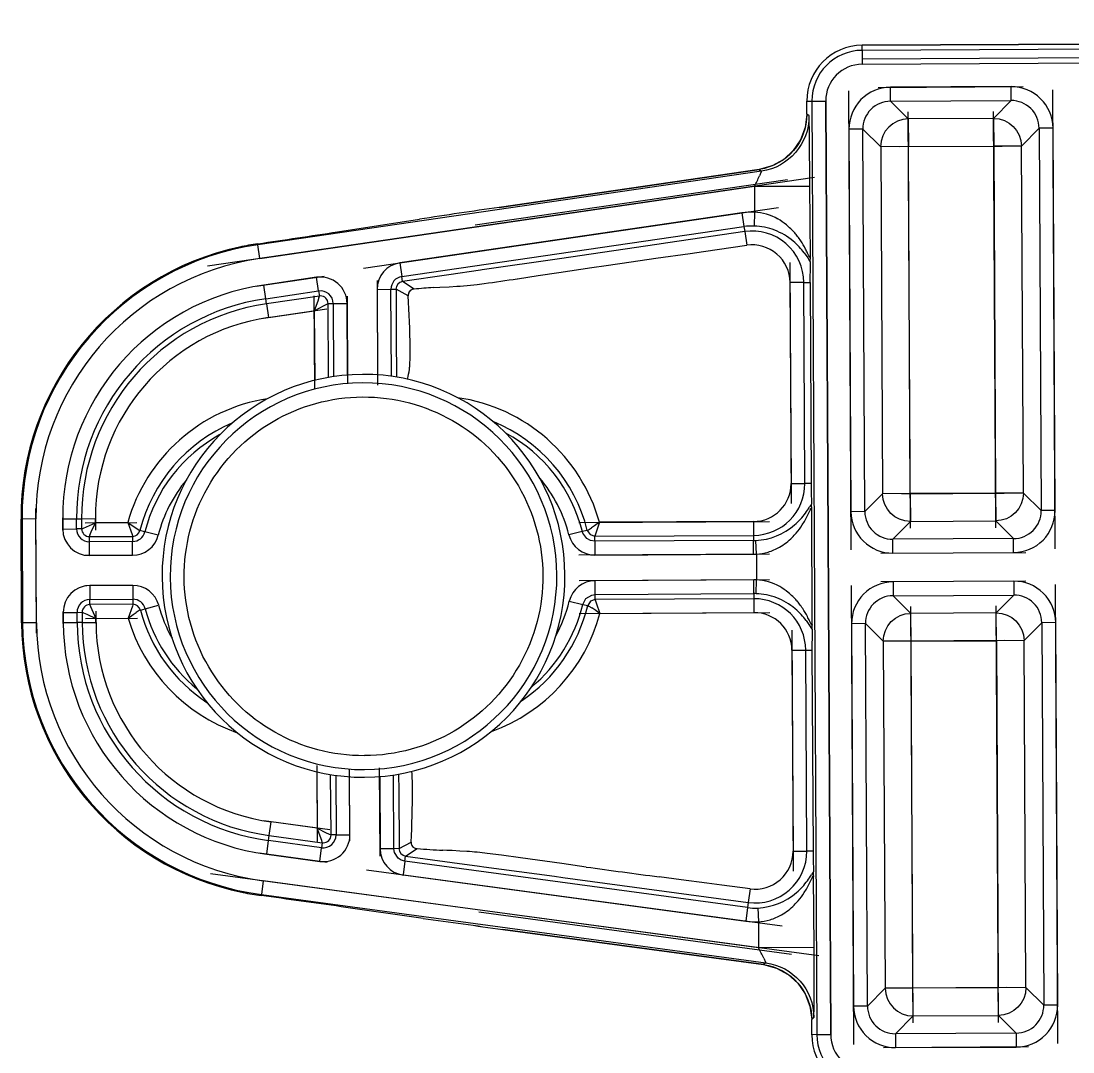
# Model space of a CAD drawing. Header units: millimetres. Extents: x 1543 to 5748, y 1576 to 2417.
# Drawn here: x 5409.3 to 5439.59, y 2240.52 to 2270.21 of the extents above; entities that cross this region are included whole.
import ezdxf

# ---------------------------------------------------------------- set-up
doc = ezdxf.new("R2010")
doc.units = ezdxf.units.MM
doc.layers.get('0').update_dxf_attribs({"lineweight": 25})

msp = doc.modelspace()

# ---------------------------------------------------------------- linework, layer by layer
for p, q in [((5564.16, 2270.207), (5433.513, 2269.508)), ((5433.513, 2269.508), (5564.16, 2270.207)), ((5564.161, 2270.062), (5433.514, 2269.363)), ((5564.162, 2269.807), (5433.515, 2269.108)), ((5433.516, 2268.963), (5564.163, 2269.662)), ((5433.516, 2268.963), (5564.163, 2269.662)), ((5432.067, 2267.9), (5432.21, 2241.021)), ((5432.467, 2267.903), (5432.61, 2241.023)), ((5432.61, 2241.023), (5432.467, 2267.903)), ((5432.148, 2265.701), (5414.662, 2263.149)), ((5432.267, 2243.289), (5414.756, 2245.655))]:
    msp.add_line(p, q)
at = {"ltscale": 0.004529}
msp.add_line((5433.514, 2269.363), (5433.513, 2269.508), dxfattribs=at)
at = {"ltscale": 0.012497}
msp.add_line((5433.514, 2269.363), (5433.516, 2268.963), dxfattribs=at)
at = {"ltscale": 0.41304}
for p, q in [((5433.201, 2254.978), (5433.13, 2268.195)), ((5439.077, 2255.009), (5439.007, 2268.226)), ((5433.277, 2240.738), (5433.206, 2253.955)), ((5439.153, 2240.77), (5439.083, 2253.987))]:
    msp.add_line(p, q, dxfattribs=at)
at = {"ltscale": 0.130444}
for p, q in [((5433.981, 2268.297), (5438.155, 2268.319)), ((5434.053, 2254.885), (5438.227, 2254.907))]:
    msp.add_line(p, q, dxfattribs=at)
at = {"ltscale": 0.108691}
for p, q in [((5437.807, 2268.318), (5434.329, 2268.299)), ((5434.331, 2267.899), (5437.809, 2267.918)), ((5437.876, 2255.305), (5434.398, 2255.286)), ((5434.4, 2254.887), (5437.878, 2254.905)), ((5437.883, 2254.078), (5434.405, 2254.059)), ((5434.407, 2253.659), (5437.885, 2253.678)), ((5437.953, 2241.065), (5434.474, 2241.046)), ((5434.477, 2240.647), (5437.955, 2240.665))]:
    msp.add_line(p, q, dxfattribs=at)
at = {"ltscale": 0.012494}
for p, q in [((5434.331, 2267.899), (5434.329, 2268.299)), ((5437.809, 2267.918), (5437.807, 2268.318)), ((5434.4, 2254.887), (5434.398, 2255.286)), ((5437.878, 2254.905), (5437.876, 2255.305))]:
    msp.add_line(p, q, dxfattribs=at)
at = {"ltscale": 0.011639}
msp.add_line((5431.924, 2267.527), (5431.922, 2267.9), dxfattribs=at)
msp.add_line((5431.924, 2267.527), (5431.922, 2267.9), dxfattribs=at)
at = {"ltscale": 0.004527}
for p, q in [((5431.922, 2267.9), (5432.067, 2267.9)), ((5432.21, 2241.021), (5432.065, 2241.02))]:
    msp.add_line(p, q, dxfattribs=at)
at = {"ltscale": 0.012498}
for p, q in [((5432.067, 2267.9), (5432.467, 2267.903)), ((5432.21, 2241.021), (5432.61, 2241.023))]:
    msp.add_line(p, q, dxfattribs=at)
at = {"ltscale": 0.022597}
for p, q in [((5434.845, 2267.391), (5434.331, 2267.899)), ((5433.536, 2267.095), (5434.05, 2266.587)), ((5434.921, 2253.151), (5434.407, 2253.659)), ((5433.612, 2252.856), (5434.126, 2252.347)), ((5434.179, 2242.356), (5433.671, 2241.842)), ((5434.474, 2241.046), (5434.983, 2241.561))]:
    msp.add_line(p, q, dxfattribs=at)
at = {"ltscale": 0.022598}
for p, q in [((5437.809, 2267.918), (5437.3, 2267.404)), ((5438.104, 2266.608), (5438.613, 2267.122)), ((5437.885, 2253.678), (5437.376, 2253.164)), ((5438.18, 2252.369), (5438.689, 2252.883)), ((5438.748, 2241.869), (5438.234, 2242.377)), ((5437.438, 2241.574), (5437.953, 2241.065))]:
    msp.add_line(p, q, dxfattribs=at)
at = {"ltscale": 0.002557}
msp.add_line((5431.986, 2267.474), (5431.924, 2267.527), dxfattribs=at)
at = {"ltscale": 0.374692}
for p, q in [((5434.908, 2255.601), (5434.844, 2267.591)), ((5437.363, 2255.614), (5437.299, 2267.604))]:
    msp.add_line(p, q, dxfattribs=at)
at = {"ltscale": 0.076735}
for p, q in [((5437.3, 2267.404), (5434.845, 2267.391)), ((5434.849, 2266.591), (5437.305, 2266.604)), ((5437.358, 2256.613), (5434.903, 2256.6)), ((5434.907, 2255.8), (5437.362, 2255.813)), ((5437.376, 2253.164), (5434.921, 2253.151)), ((5434.925, 2252.351), (5437.381, 2252.364)), ((5437.434, 2242.373), (5434.979, 2242.36)), ((5434.983, 2241.561), (5437.438, 2241.574))]:
    msp.add_line(p, q, dxfattribs=at)
at = {"ltscale": 0.024985}
for p, q in [((5434.845, 2267.391), (5434.849, 2266.591)), ((5437.3, 2267.404), (5437.305, 2266.604)), ((5434.849, 2266.591), (5434.05, 2266.587)), ((5438.104, 2266.608), (5437.305, 2266.604)), ((5438.158, 2256.617), (5437.358, 2256.613)), ((5434.903, 2256.6), (5434.103, 2256.595)), ((5434.903, 2256.6), (5434.907, 2255.8)), ((5437.358, 2256.613), (5437.362, 2255.813)), ((5434.925, 2252.351), (5434.921, 2253.151)), ((5437.381, 2252.364), (5437.376, 2253.164)), ((5434.925, 2252.351), (5434.126, 2252.347)), ((5438.18, 2252.369), (5437.381, 2252.364)), ((5434.979, 2242.36), (5434.179, 2242.356)), ((5434.983, 2241.561), (5434.979, 2242.36)), ((5438.234, 2242.377), (5437.434, 2242.373)), ((5437.438, 2241.574), (5437.434, 2242.373))]:
    msp.add_line(p, q, dxfattribs=at)
at = {"ltscale": 0.012492}
for p, q in [((5433.536, 2267.095), (5433.136, 2267.093)), ((5439.012, 2267.125), (5438.613, 2267.122)), ((5433.594, 2256.082), (5433.195, 2256.079)), ((5439.071, 2256.111), (5438.672, 2256.109)), ((5433.612, 2252.856), (5433.212, 2252.853)), ((5439.089, 2252.885), (5438.689, 2252.883)), ((5433.671, 2241.842), (5433.271, 2241.84)), ((5439.147, 2241.871), (5438.748, 2241.869))]:
    msp.add_line(p, q, dxfattribs=at)
at = {"ltscale": 0.344186}
for p, q in [((5433.136, 2267.093), (5433.195, 2256.079)), ((5433.594, 2256.082), (5433.536, 2267.095)), ((5438.613, 2267.122), (5438.672, 2256.109)), ((5439.071, 2256.111), (5439.012, 2267.125))]:
    msp.add_line(p, q, dxfattribs=at)
at = {"ltscale": 0.312231}
for p, q in [((5434.05, 2266.587), (5434.103, 2256.595)), ((5434.903, 2256.6), (5434.849, 2266.591)), ((5437.305, 2266.604), (5437.358, 2256.613)), ((5438.158, 2256.617), (5438.104, 2266.608)), ((5434.126, 2252.347), (5434.179, 2242.356)), ((5434.979, 2242.36), (5434.925, 2252.351)), ((5437.381, 2252.364), (5437.434, 2242.373)), ((5438.234, 2242.377), (5438.18, 2252.369))]:
    msp.add_line(p, q, dxfattribs=at)
at = {"ltscale": 0.092096}
for p, q in [((5434.604, 2266.59), (5437.551, 2266.605)), ((5434.657, 2256.598), (5437.604, 2256.614))]:
    msp.add_line(p, q, dxfattribs=at)
at = {"ltscale": 0.457961}
for p, q in [((5430.617, 2265.882), (5416.116, 2263.765)), ((5416.216, 2245.054), (5430.739, 2243.092))]:
    msp.add_line(p, q, dxfattribs=at)
at = {"ltscale": 0.236677}
for p, q in [((5430.555, 2265.936), (5423.061, 2264.841)), ((5430.677, 2243.038), (5423.172, 2244.052))]:
    msp.add_line(p, q, dxfattribs=at)
at = {"ltscale": 0.236678}
for p, q in [((5423.061, 2264.841), (5430.555, 2265.936)), ((5423.172, 2244.052), (5430.677, 2243.038))]:
    msp.add_line(p, q, dxfattribs=at)
at = {"ltscale": 0.002558}
msp.add_line((5430.555, 2265.936), (5430.617, 2265.882), dxfattribs=at)
at = {"ltscale": 0.449724}
msp.add_line((5416.174, 2263.369), (5430.414, 2265.448), dxfattribs=at)
at = {"ltscale": 0.28403}
msp.add_line((5422.369, 2264.336), (5431.363, 2265.649), dxfattribs=at)
at = {"ltscale": 0.049997}
for p, q in [((5430.414, 2265.448), (5432.014, 2265.457)), ((5432.131, 2243.532), (5430.531, 2243.523))]:
    msp.add_line(p, q, dxfattribs=at)
at = {"ltscale": 0.023315}
msp.add_line((5430.414, 2265.448), (5430.418, 2264.702), dxfattribs=at)
at = {"ltscale": 0.063785}
for p, q in [((5432.025, 2263.416), (5432.014, 2265.457)), ((5432.131, 2243.532), (5432.12, 2245.573))]:
    msp.add_line(p, q, dxfattribs=at)
at = {"ltscale": 0.377469}
for p, q in [((5419.154, 2263.09), (5431.106, 2264.835)), ((5431.217, 2244.144), (5419.247, 2245.761))]:
    msp.add_line(p, q, dxfattribs=at)
at = {"ltscale": 0.074608}
msp.add_line((5418.409, 2264.137), (5420.769, 2264.499), dxfattribs=at)
at = {"ltscale": 0.074614}
for p, q in [((5418.412, 2264.138), (5420.772, 2264.5)), ((5420.88, 2244.369), (5418.516, 2244.706))]:
    msp.add_line(p, q, dxfattribs=at)
at = {"ltscale": 0.311125}
for p, q in [((5430.056, 2264.682), (5420.205, 2263.244)), ((5420.262, 2262.849), (5430.114, 2264.288)), ((5430.219, 2244.681), (5420.352, 2246.014)), ((5420.299, 2245.619), (5430.165, 2244.286))]:
    msp.add_line(p, q, dxfattribs=at)
at = {"ltscale": 0.01245}
for p, q in [((5430.056, 2264.682), (5430.114, 2264.288)), ((5430.135, 2264.143), (5430.192, 2263.749)), ((5420.205, 2263.244), (5420.262, 2262.849)), ((5425.459, 2255.507), (5425.073, 2255.411)), ((5416.446, 2246.755), (5416.499, 2247.149)), ((5416.373, 2246.215), (5416.426, 2246.61)), ((5417.897, 2246.009), (5417.95, 2246.404)), ((5420.352, 2246.014), (5420.299, 2245.619))]:
    msp.add_line(p, q, dxfattribs=at)
at = {"ltscale": 0.012451}
for p, q in [((5430.418, 2264.702), (5430.404, 2264.304)), ((5419.549, 2262.481), (5419.948, 2262.483)), ((5418.286, 2262.071), (5418.684, 2262.073)), ((5410.496, 2255.874), (5410.895, 2255.876)), ((5411.041, 2255.877), (5411.439, 2255.879)), ((5430.386, 2255.797), (5430.388, 2255.398)), ((5410.498, 2255.579), (5410.896, 2255.581)), ((5425.819, 2255.228), (5425.82, 2254.829)), ((5411.273, 2253.95), (5411.275, 2253.551)), ((5412.514, 2253.956), (5412.516, 2253.558)), ((5425.827, 2253.694), (5425.825, 2254.093)), ((5430.397, 2253.719), (5430.395, 2254.117)), ((5430.461, 2253.718), (5430.474, 2254.116)), ((5410.511, 2253.179), (5410.909, 2253.181)), ((5410.512, 2252.884), (5410.911, 2252.886)), ((5411.057, 2252.887), (5411.455, 2252.889)), ((5418.368, 2246.771), (5418.766, 2246.773)), ((5420.034, 2246.376), (5419.635, 2246.374))]:
    msp.add_line(p, q, dxfattribs=at)
at = {"ltscale": 0.004567}
for p, q in [((5430.114, 2264.288), (5430.135, 2264.143)), ((5416.426, 2246.61), (5416.446, 2246.755)), ((5417.97, 2246.549), (5417.95, 2246.404))]:
    msp.add_line(p, q, dxfattribs=at)
at = {"ltscale": 0.069951}
msp.add_line((5430.135, 2264.143), (5427.92, 2263.82), dxfattribs=at)
at = {"ltscale": 0.000881298}
for p, q in [((5416.116, 2263.765), (5416.112, 2263.793)), ((5416.212, 2245.026), (5416.216, 2245.054))]:
    msp.add_line(p, q, dxfattribs=at)
at = {"ltscale": 0.0125}
for p, q in [((5416.174, 2263.369), (5416.116, 2263.765)), ((5409.725, 2255.87), (5409.325, 2255.868)), ((5409.741, 2252.88), (5409.341, 2252.878)), ((5416.27, 2245.45), (5416.216, 2245.054))]:
    msp.add_line(p, q, dxfattribs=at)
at = {"ltscale": 0.088533}
msp.add_line((5427.603, 2263.774), (5424.8, 2263.364), dxfattribs=at)
at = {"ltscale": 0.009993}
msp.add_line((5427.92, 2263.82), (5427.603, 2263.774), dxfattribs=at)
at = {"ltscale": 0.039325}
msp.add_line((5428.946, 2263.572), (5430.192, 2263.749), dxfattribs=at)
at = {"ltscale": 0.070322}
msp.add_line((5424.8, 2263.364), (5422.573, 2263.039), dxfattribs=at)
at = {"ltscale": 0.022234}
msp.add_line((5426.868, 2263.275), (5427.572, 2263.376), dxfattribs=at)
at = {"ltscale": 0.031226}
msp.add_line((5427.572, 2263.376), (5428.562, 2263.517), dxfattribs=at)
at = {"ltscale": 0.012146}
msp.add_line((5428.562, 2263.517), (5428.946, 2263.572), dxfattribs=at)
at = {"ltscale": 0.002647}
for p, q in [((5431.982, 2263.448), (5431.945, 2263.524)), ((5432.039, 2252.862), (5432.002, 2252.938))]:
    msp.add_line(p, q, dxfattribs=at)
at = {"ltscale": 0.004337}
msp.add_line((5432.023, 2263.277), (5432.025, 2263.416), dxfattribs=at)
at = {"ltscale": 0.0288}
msp.add_line((5422.531, 2263.033), (5421.619, 2262.9), dxfattribs=at)
at = {"ltscale": 0.001325}
msp.add_line((5422.573, 2263.039), (5422.531, 2263.033), dxfattribs=at)
at = {"ltscale": 0.030168}
msp.add_line((5424.781, 2262.966), (5425.736, 2263.109), dxfattribs=at)
at = {"ltscale": 0.012972}
msp.add_line((5425.736, 2263.109), (5426.146, 2263.169), dxfattribs=at)
at = {"ltscale": 0.022801}
msp.add_line((5426.146, 2263.169), (5426.868, 2263.275), dxfattribs=at)
at = {"ltscale": 0.216986}
for p, q in [((5431.435, 2263.256), (5431.472, 2256.313)), ((5431.492, 2252.67), (5431.529, 2245.726))]:
    msp.add_line(p, q, dxfattribs=at)
at = {"ltscale": 0.061792}
for p, q in [((5416.068, 2262.574), (5418.024, 2262.86)), ((5418.115, 2245.98), (5416.155, 2246.244))]:
    msp.add_line(p, q, dxfattribs=at)
at = {"ltscale": 0.048063}
for p, q in [((5417.807, 2262.828), (5416.285, 2262.606)), ((5417.886, 2262.289), (5416.364, 2262.067)), ((5416.446, 2246.755), (5417.97, 2246.549)), ((5416.373, 2246.215), (5417.897, 2246.009))]:
    msp.add_line(p, q, dxfattribs=at)
at = {"ltscale": 0.012453}
for p, q in [((5417.865, 2262.434), (5417.807, 2262.828)), ((5431.837, 2262.68), (5431.438, 2262.678)), ((5416.343, 2262.211), (5416.285, 2262.606)), ((5416.364, 2262.067), (5416.421, 2261.672)), ((5431.469, 2256.891), (5431.868, 2256.893)), ((5412.873, 2253.284), (5413.259, 2253.385)), ((5431.495, 2252.091), (5431.893, 2252.093)), ((5431.526, 2246.305), (5431.924, 2246.307)), ((5430.291, 2245.22), (5430.238, 2244.825)), ((5430.219, 2244.681), (5430.165, 2244.286))]:
    msp.add_line(p, q, dxfattribs=at)
at = {"ltscale": 0.093988}
msp.add_line((5419.548, 2262.732), (5419.564, 2259.724), dxfattribs=at)
at = {"ltscale": 0.004613}
msp.add_line((5420.282, 2262.703), (5420.262, 2262.849), dxfattribs=at)
at = {"ltscale": 0.042247}
for p, q in [((5421.619, 2262.9), (5420.282, 2262.703)), ((5420.37, 2246.16), (5421.71, 2245.978))]:
    msp.add_line(p, q, dxfattribs=at)
at = {"ltscale": 0.012391}
msp.add_line((5420.616, 2262.49), (5420.282, 2262.703), dxfattribs=at)
at = {"ltscale": 0.018852}
msp.add_line((5423.588, 2262.786), (5424.184, 2262.876), dxfattribs=at)
at = {"ltscale": 0.018849}
msp.add_line((5424.184, 2262.876), (5424.781, 2262.966), dxfattribs=at)
at = {"ltscale": 0.180823}
for p, q in [((5431.438, 2262.678), (5431.469, 2256.891)), ((5431.868, 2256.893), (5431.837, 2262.68)), ((5432.015, 2262.681), (5432.046, 2256.894)), ((5431.495, 2252.091), (5431.526, 2246.305)), ((5431.924, 2246.307), (5431.893, 2252.093)), ((5432.071, 2252.094), (5432.102, 2246.308))]:
    msp.add_line(p, q, dxfattribs=at)
at = {"ltscale": 0.005563}
for p, q in [((5431.837, 2262.68), (5432.015, 2262.681)), ((5432.046, 2256.894), (5431.868, 2256.893)), ((5431.893, 2252.093), (5432.071, 2252.094)), ((5432.102, 2246.308), (5431.924, 2246.307))]:
    msp.add_line(p, q, dxfattribs=at)
at = {"ltscale": 0.04806}
for p, q in [((5416.343, 2262.211), (5417.865, 2262.434)), ((5417.95, 2246.404), (5416.426, 2246.61))]:
    msp.add_line(p, q, dxfattribs=at)
at = {"ltscale": 0.004564}
for p, q in [((5417.865, 2262.434), (5417.886, 2262.289)), ((5416.364, 2262.067), (5416.343, 2262.211)), ((5412.862, 2255.5), (5412.72, 2255.536)), ((5425.601, 2255.542), (5425.459, 2255.507)), ((5425.471, 2253.411), (5425.613, 2253.378)), ((5412.732, 2253.246), (5412.873, 2253.284)), ((5430.238, 2244.825), (5430.219, 2244.681))]:
    msp.add_line(p, q, dxfattribs=at)
at = {"ltscale": 0.076953}
msp.add_line((5419.549, 2262.481), (5419.562, 2260.019), dxfattribs=at)
at = {"ltscale": 0.004578}
for p, q in [((5419.948, 2262.483), (5420.094, 2262.484)), ((5420.18, 2246.377), (5420.034, 2246.376))]:
    msp.add_line(p, q, dxfattribs=at)
at = {"ltscale": 0.078323}
msp.add_line((5419.961, 2259.977), (5419.948, 2262.483), dxfattribs=at)
at = {"ltscale": 0.052158}
for p, q in [((5420.094, 2262.484), (5420.103, 2260.815)), ((5420.171, 2248.046), (5420.18, 2246.377))]:
    msp.add_line(p, q, dxfattribs=at)
at = {"ltscale": 0.012439}
for p, q in [((5420.446, 2262.298), (5420.094, 2262.484)), ((5420.18, 2246.377), (5420.53, 2246.567))]:
    msp.add_line(p, q, dxfattribs=at)
at = {"ltscale": 0.005781}
msp.add_line((5421.171, 2262.531), (5421.355, 2262.543), dxfattribs=at)
at = {"ltscale": 0.008303}
msp.add_line((5421.355, 2262.543), (5421.621, 2262.558), dxfattribs=at)
at = {"ltscale": 0.007007}
msp.add_line((5421.621, 2262.558), (5421.844, 2262.571), dxfattribs=at)
at = {"ltscale": 0.005905}
msp.add_line((5422.238, 2262.602), (5422.426, 2262.622), dxfattribs=at)
at = {"ltscale": 0.00658}
msp.add_line((5422.426, 2262.622), (5422.635, 2262.648), dxfattribs=at)
at = {"ltscale": 0.082886}
msp.add_line((5417.754, 2259.639), (5417.74, 2262.291), dxfattribs=at)
at = {"ltscale": 0.009246}
msp.add_line((5417.842, 2262.144), (5417.742, 2261.865), dxfattribs=at)
at = {"ltscale": 0.003392}
msp.add_line((5417.876, 2262.247), (5417.842, 2262.144), dxfattribs=at)
at = {"ltscale": 0.000966097}
msp.add_line((5417.917, 2262.291), (5417.886, 2262.289), dxfattribs=at)
at = {"ltscale": 0.06644}
msp.add_line((5418.151, 2259.945), (5418.14, 2262.071), dxfattribs=at)
at = {"ltscale": 0.004565}
for p, q in [((5418.14, 2262.071), (5418.286, 2262.071)), ((5410.895, 2255.876), (5411.041, 2255.877)), ((5411.042, 2255.582), (5410.896, 2255.581)), ((5411.266, 2255.215), (5411.266, 2255.361)), ((5412.506, 2255.368), (5412.507, 2255.222)), ((5425.818, 2255.228), (5425.818, 2255.374)), ((5430.388, 2255.398), (5430.389, 2255.252)), ((5425.827, 2253.548), (5425.827, 2253.694)), ((5430.397, 2253.719), (5430.398, 2253.573)), ((5411.276, 2253.405), (5411.275, 2253.551)), ((5412.516, 2253.558), (5412.516, 2253.412)), ((5410.909, 2253.181), (5411.055, 2253.182)), ((5411.057, 2252.887), (5410.911, 2252.886)), ((5418.368, 2246.771), (5418.222, 2246.77))]:
    msp.add_line(p, q, dxfattribs=at)
at = {"ltscale": 0.06572}
msp.add_line((5418.286, 2262.071), (5418.297, 2259.968), dxfattribs=at)
at = {"ltscale": 0.078864}
msp.add_line((5418.683, 2262.284), (5418.697, 2259.76), dxfattribs=at)
at = {"ltscale": 0.064355}
msp.add_line((5418.695, 2260.014), (5418.684, 2262.073), dxfattribs=at)
at = {"ltscale": 0.059749}
msp.add_line((5416.209, 2261.642), (5418.101, 2261.918), dxfattribs=at)
at = {"ltscale": 0.041718}
msp.add_line((5416.421, 2261.672), (5417.742, 2261.865), dxfattribs=at)
at = {"ltscale": 0.005692}
msp.add_line((5417.742, 2261.865), (5417.903, 2261.952), dxfattribs=at)
at = {"ltscale": 0.062677}
msp.add_line((5417.742, 2261.865), (5417.753, 2259.86), dxfattribs=at)
at = {"ltscale": 0.003553}
msp.add_line((5417.903, 2261.952), (5418.003, 2262.006), dxfattribs=at)
at = {"ltscale": 0.017575}
msp.add_line((5420.103, 2260.815), (5420.106, 2260.253), dxfattribs=at)
at = {"ltscale": 0.00419}
msp.add_line((5420.106, 2260.253), (5420.106, 2260.119), dxfattribs=at)
at = {"ltscale": 0.005124}
msp.add_line((5420.106, 2260.119), (5420.107, 2259.955), dxfattribs=at)
at = {"ltscale": 0.002604}
msp.add_line((5420.426, 2259.893), (5420.444, 2259.974), dxfattribs=at)
at = {"ltscale": 0.022596}
for p, q in [((5438.672, 2256.109), (5438.158, 2256.617)), ((5437.362, 2255.813), (5437.876, 2255.305))]:
    msp.add_line(p, q, dxfattribs=at)
at = {"ltscale": 0.022594}
for p, q in [((5434.103, 2256.595), (5433.594, 2256.082)), ((5434.398, 2255.286), (5434.907, 2255.8))]:
    msp.add_line(p, q, dxfattribs=at)
at = {"ltscale": 0.112128}
msp.add_line((5409.742, 2252.581), (5409.723, 2256.169), dxfattribs=at)
at = {"ltscale": 0.006831}
for p, q in [((5431.926, 2255.93), (5432.022, 2256.127)), ((5431.982, 2245.344), (5432.078, 2245.541))]:
    msp.add_line(p, q, dxfattribs=at)
at = {"ltscale": 0.004334}
for p, q in [((5432.063, 2256.159), (5432.06, 2256.298)), ((5432.08, 2252.691), (5432.081, 2252.83)), ((5432.12, 2245.573), (5432.117, 2245.712))]:
    msp.add_line(p, q, dxfattribs=at)
at = {"ltscale": 0.104053}
msp.add_line((5432.081, 2252.83), (5432.063, 2256.159), dxfattribs=at)
at = {"ltscale": 0.000872803}
for p, q in [((5409.297, 2255.868), (5409.325, 2255.868)), ((5409.341, 2252.878), (5409.313, 2252.878))]:
    msp.add_line(p, q, dxfattribs=at)
at = {"ltscale": 0.09343}
for p, q in [((5409.313, 2252.878), (5409.297, 2255.868)), ((5409.313, 2252.878), (5409.297, 2255.868)), ((5409.325, 2255.868), (5409.341, 2252.878)), ((5409.741, 2252.88), (5409.725, 2255.87))]:
    msp.add_line(p, q, dxfattribs=at)
at = {"ltscale": 0.011072}
for p, q in [((5410.498, 2255.55), (5410.496, 2255.904)), ((5410.512, 2252.855), (5410.511, 2253.209))]:
    msp.add_line(p, q, dxfattribs=at)
at = {"ltscale": 0.009213}
for p, q in [((5410.496, 2255.874), (5410.498, 2255.579)), ((5410.896, 2255.581), (5410.895, 2255.876)), ((5411.041, 2255.877), (5411.042, 2255.582))]:
    msp.add_line(p, q, dxfattribs=at)
at = {"ltscale": 0.046649}
msp.add_line((5411.139, 2255.759), (5412.632, 2255.767), dxfattribs=at)
at = {"ltscale": 0.00906}
msp.add_line((5411.32, 2255.497), (5411.44, 2255.761), dxfattribs=at)
at = {"ltscale": 0.011246}
msp.add_line((5411.439, 2255.909), (5411.441, 2255.549), dxfattribs=at)
at = {"ltscale": 0.003699}
for p, q in [((5411.44, 2255.761), (5411.439, 2255.879)), ((5411.455, 2252.889), (5411.455, 2253.008))]:
    msp.add_line(p, q, dxfattribs=at)
at = {"ltscale": 0.029037}
for p, q in [((5412.369, 2255.766), (5411.44, 2255.761)), ((5411.455, 2253.008), (5412.384, 2253.013))]:
    msp.add_line(p, q, dxfattribs=at)
at = {"ltscale": 0.171484}
msp.add_line((5425.357, 2255.77), (5430.844, 2255.799), dxfattribs=at)
at = {"ltscale": 0.005598}
msp.add_line((5425.952, 2255.773), (5425.805, 2255.67), dxfattribs=at)
at = {"ltscale": 0.138568}
for p, q in [((5430.386, 2255.797), (5425.952, 2255.773)), ((5425.966, 2253.15), (5430.4, 2253.174))]:
    msp.add_line(p, q, dxfattribs=at)
at = {"ltscale": 0.003409}
for p, q in [((5431.874, 2255.834), (5431.926, 2255.93)), ((5431.931, 2245.248), (5431.982, 2245.344))]:
    msp.add_line(p, q, dxfattribs=at)
at = {"ltscale": 0.003264}
msp.add_line((5411.279, 2255.401), (5411.32, 2255.497), dxfattribs=at)
at = {"ltscale": 0.012454}
for p, q in [((5413.248, 2255.402), (5412.862, 2255.5)), ((5411.268, 2254.817), (5411.266, 2255.215)), ((5412.509, 2254.823), (5412.507, 2255.222)), ((5430.391, 2254.854), (5430.389, 2255.252)), ((5430.398, 2253.573), (5430.4, 2253.174))]:
    msp.add_line(p, q, dxfattribs=at)
at = {"ltscale": 0.003209}
msp.add_line((5425.805, 2255.67), (5425.72, 2255.613), dxfattribs=at)
at = {"ltscale": 0.038763}
for p, q in [((5411.266, 2255.361), (5412.506, 2255.368)), ((5412.507, 2255.222), (5411.266, 2255.215)), ((5411.268, 2254.817), (5412.509, 2254.823)), ((5412.514, 2253.956), (5411.273, 2253.95)), ((5411.275, 2253.551), (5412.516, 2253.558)), ((5412.516, 2253.412), (5411.276, 2253.405))]:
    msp.add_line(p, q, dxfattribs=at)
at = {"ltscale": 0.142841}
for p, q in [((5425.818, 2255.374), (5430.388, 2255.398)), ((5430.389, 2255.252), (5425.818, 2255.228)), ((5425.821, 2254.829), (5430.391, 2254.854)), ((5430.395, 2254.117), (5425.825, 2254.093)), ((5425.827, 2253.694), (5430.397, 2253.719)), ((5430.398, 2253.573), (5425.827, 2253.548))]:
    msp.add_line(p, q, dxfattribs=at)
at = {"ltscale": 0.012455}
for p, q in [((5430.471, 2254.856), (5430.453, 2255.254)), ((5430.51, 2244.668), (5430.527, 2244.269))]:
    msp.add_line(p, q, dxfattribs=at)
at = {"ltscale": 0.046515}
for p, q in [((5412.633, 2254.824), (5411.144, 2254.816)), ((5412.638, 2253.957), (5411.149, 2253.949))]:
    msp.add_line(p, q, dxfattribs=at)
at = {"ltscale": 0.171416}
msp.add_line((5430.849, 2254.856), (5425.363, 2254.827), dxfattribs=at)
at = {"ltscale": 0.023111}
msp.add_line((5430.471, 2254.856), (5430.474, 2254.116), dxfattribs=at)
at = {"ltscale": 0.171409}
msp.add_line((5430.852, 2254.12), (5425.367, 2254.09), dxfattribs=at)
at = {"ltscale": 0.130429}
for p, q in [((5438.231, 2254.08), (5434.057, 2254.057)), ((5438.302, 2240.667), (5434.129, 2240.645))]:
    msp.add_line(p, q, dxfattribs=at)
at = {"ltscale": 0.012491}
for p, q in [((5434.405, 2254.059), (5434.407, 2253.659)), ((5437.883, 2254.078), (5437.885, 2253.678)), ((5434.474, 2241.046), (5434.477, 2240.647)), ((5437.953, 2241.065), (5437.955, 2240.665))]:
    msp.add_line(p, q, dxfattribs=at)
at = {"ltscale": 0.012452}
msp.add_line((5425.083, 2253.503), (5425.471, 2253.411), dxfattribs=at)
at = {"ltscale": 0.001258}
msp.add_line((5425.613, 2253.378), (5425.648, 2253.359), dxfattribs=at)
at = {"ltscale": 0.003076}
msp.add_line((5425.648, 2253.359), (5425.732, 2253.308), dxfattribs=at)
at = {"ltscale": 0.374695}
for p, q in [((5434.984, 2241.361), (5434.92, 2253.351)), ((5437.44, 2241.374), (5437.375, 2253.364))]:
    msp.add_line(p, q, dxfattribs=at)
at = {"ltscale": 0.009216}
for p, q in [((5410.511, 2253.179), (5410.512, 2252.884)), ((5410.911, 2252.886), (5410.909, 2253.181)), ((5411.055, 2253.182), (5411.057, 2252.887))]:
    msp.add_line(p, q, dxfattribs=at)
at = {"ltscale": 0.003263}
msp.add_line((5411.095, 2253.169), (5411.191, 2253.128), dxfattribs=at)
at = {"ltscale": 0.046838}
msp.add_line((5411.148, 2253.006), (5412.647, 2253.014), dxfattribs=at)
at = {"ltscale": 0.009061}
msp.add_line((5411.191, 2253.128), (5411.455, 2253.008), dxfattribs=at)
at = {"ltscale": 0.011066}
msp.add_line((5411.454, 2253.214), (5411.455, 2252.86), dxfattribs=at)
at = {"ltscale": 0.005593}
msp.add_line((5412.384, 2253.013), (5412.53, 2253.116), dxfattribs=at)
at = {"ltscale": 0.003203}
msp.add_line((5412.53, 2253.116), (5412.614, 2253.174), dxfattribs=at)
at = {"ltscale": 0.17167}
msp.add_line((5425.365, 2253.147), (5430.859, 2253.177), dxfattribs=at)
at = {"ltscale": 0.344189}
for p, q in [((5433.212, 2252.853), (5433.271, 2241.84)), ((5433.671, 2241.842), (5433.612, 2252.856)), ((5438.689, 2252.883), (5438.748, 2241.869)), ((5439.147, 2241.871), (5439.089, 2252.885))]:
    msp.add_line(p, q, dxfattribs=at)
at = {"ltscale": 0.092082}
for p, q in [((5437.626, 2252.366), (5434.68, 2252.35)), ((5437.68, 2242.374), (5434.733, 2242.359))]:
    msp.add_line(p, q, dxfattribs=at)
at = {"ltscale": 0.068411}
msp.add_line((5417.812, 2248.774), (5417.824, 2246.585), dxfattribs=at)
at = {"ltscale": 0.050647}
msp.add_line((5417.813, 2248.591), (5417.822, 2246.971), dxfattribs=at)
at = {"ltscale": 0.05441}
msp.add_line((5418.222, 2246.77), (5418.212, 2248.511), dxfattribs=at)
at = {"ltscale": 0.05369}
msp.add_line((5418.358, 2248.489), (5418.368, 2246.771), dxfattribs=at)
at = {"ltscale": 0.064429}
msp.add_line((5418.767, 2246.601), (5418.756, 2248.663), dxfattribs=at)
at = {"ltscale": 0.052322}
msp.add_line((5418.766, 2246.773), (5418.757, 2248.447), dxfattribs=at)
at = {"ltscale": 0.079553}
msp.add_line((5419.636, 2246.162), (5419.623, 2248.708), dxfattribs=at)
at = {"ltscale": 0.064926}
msp.add_line((5419.624, 2248.452), (5419.635, 2246.374), dxfattribs=at)
at = {"ltscale": 0.066293}
msp.add_line((5420.034, 2246.376), (5420.022, 2248.498), dxfattribs=at)
at = {"ltscale": 0.014883}
msp.add_line((5420.168, 2248.522), (5420.171, 2248.046), dxfattribs=at)
at = {"ltscale": 0.059903}
msp.add_line((5418.186, 2246.921), (5416.286, 2247.178), dxfattribs=at)
at = {"ltscale": 0.041717}
msp.add_line((5417.822, 2246.971), (5416.499, 2247.149), dxfattribs=at)
at = {"ltscale": 0.000966285}
msp.add_line((5417.97, 2246.549), (5418.001, 2246.547), dxfattribs=at)
at = {"ltscale": 0.012389}
msp.add_line((5420.37, 2246.16), (5420.702, 2246.377), dxfattribs=at)
at = {"ltscale": 0.003686}
msp.add_line((5421.56, 2246.326), (5421.442, 2246.332), dxfattribs=at)
at = {"ltscale": 0.004617}
msp.add_line((5421.707, 2246.319), (5421.56, 2246.326), dxfattribs=at)
at = {"ltscale": 0.00701}
msp.add_line((5421.932, 2246.309), (5421.707, 2246.319), dxfattribs=at)
at = {"ltscale": 0.004616}
msp.add_line((5420.352, 2246.014), (5420.37, 2246.16), dxfattribs=at)
at = {"ltscale": 0.006404}
msp.add_line((5422.136, 2246.297), (5421.932, 2246.309), dxfattribs=at)
at = {"ltscale": 0.012725}
msp.add_line((5423.127, 2246.188), (5422.723, 2246.24), dxfattribs=at)
at = {"ltscale": 0.01736}
msp.add_line((5423.677, 2246.112), (5423.127, 2246.188), dxfattribs=at)
at = {"ltscale": 0.037704}
msp.add_line((5424.872, 2245.945), (5423.677, 2246.112), dxfattribs=at)
at = {"ltscale": 0.024782}
msp.add_line((5421.71, 2245.978), (5422.496, 2245.871), dxfattribs=at)
at = {"ltscale": 0.004018}
msp.add_line((5422.496, 2245.871), (5422.623, 2245.854), dxfattribs=at)
at = {"ltscale": 0.064014}
msp.add_line((5422.623, 2245.854), (5424.653, 2245.58), dxfattribs=at)
at = {"ltscale": 0.022011}
msp.add_line((5425.569, 2245.848), (5424.872, 2245.945), dxfattribs=at)
at = {"ltscale": 0.449723}
msp.add_line((5430.531, 2243.523), (5416.27, 2245.45), dxfattribs=at)
at = {"ltscale": 0.007633}
msp.add_line((5424.653, 2245.58), (5424.895, 2245.547), dxfattribs=at)
at = {"ltscale": 0.168477}
msp.add_line((5424.895, 2245.547), (5430.238, 2244.825), dxfattribs=at)
at = {"ltscale": 0.019961}
msp.add_line((5428.301, 2245.481), (5427.668, 2245.565), dxfattribs=at)
at = {"ltscale": 0.023412}
msp.add_line((5429.044, 2245.384), (5428.301, 2245.481), dxfattribs=at)
at = {"ltscale": 0.013545}
msp.add_line((5429.474, 2245.328), (5429.044, 2245.384), dxfattribs=at)
at = {"ltscale": 0.02578}
msp.add_line((5430.291, 2245.22), (5429.474, 2245.328), dxfattribs=at)
at = {"ltscale": 0.074611}
msp.add_line((5420.877, 2244.369), (5418.513, 2244.706), dxfattribs=at)
at = {"ltscale": 0.284013}
msp.add_line((5431.481, 2243.333), (5422.475, 2244.549), dxfattribs=at)
at = {"ltscale": 0.023312}
msp.add_line((5430.527, 2244.269), (5430.531, 2243.523), dxfattribs=at)
at = {"ltscale": 0.002556}
msp.add_line((5430.739, 2243.092), (5430.677, 2243.038), dxfattribs=at)
at = {"ltscale": 0.002555}
msp.add_line((5432.063, 2241.461), (5432.125, 2241.515), dxfattribs=at)
at = {"ltscale": 0.013773}
msp.add_line((5432.065, 2241.02), (5432.063, 2241.461), dxfattribs=at)
msp.add_line((5432.065, 2241.02), (5432.063, 2241.461), dxfattribs=at)
for points in [[(5431.924, 2267.527), (5431.878, 2267.144), (5431.744, 2266.79), (5431.533, 2266.479), (5431.257, 2266.224), (5430.927, 2266.038), (5430.555, 2265.936)], [(5432.014, 2265.457), (5432.001, 2266.904), (5431.988, 2267.461), (5431.987, 2267.471), (5431.986, 2267.473), (5431.986, 2267.474)], [(5430.617, 2265.882), (5430.617, 2265.882), (5430.617, 2265.88), (5430.613, 2265.866), (5430.563, 2265.754)], [(5431.845, 2263.534), (5431.949, 2263.384), (5432.003, 2263.303), (5432.023, 2263.277)], [(5432.025, 2263.416), (5432.024, 2263.405), (5432.022, 2263.403), (5432.021, 2263.401), (5432.02, 2263.401), (5432.019, 2263.401), (5432.016, 2263.402), (5432.007, 2263.411), (5431.982, 2263.448)], [(5418.003, 2262.006), (5418.122, 2262.065), (5418.136, 2262.07), (5418.14, 2262.071)], [(5432.022, 2256.127), (5432.049, 2256.173), (5432.054, 2256.177), (5432.055, 2256.178), (5432.058, 2256.178), (5432.059, 2256.178), (5432.061, 2256.175), (5432.062, 2256.172), (5432.063, 2256.159)], [(5411.042, 2255.582), (5411.045, 2255.582), (5411.052, 2255.584), (5411.099, 2255.603), (5411.44, 2255.761)], [(5412.369, 2255.766), (5412.492, 2255.421), (5412.504, 2255.378), (5412.506, 2255.368)], [(5412.369, 2255.766), (5412.695, 2255.548), (5412.715, 2255.537), (5412.72, 2255.536)], [(5425.952, 2255.773), (5425.824, 2255.401), (5425.818, 2255.379), (5425.818, 2255.374)], [(5425.818, 2255.229), (5425.699, 2255.251), (5425.59, 2255.307), (5425.472, 2255.461), (5425.458, 2255.507)], [(5425.6, 2255.542), (5425.681, 2255.422), (5425.818, 2255.375)], [(5425.471, 2253.411), (5425.563, 2253.582), (5425.731, 2253.679), (5425.827, 2253.693)], [(5411.276, 2253.405), (5411.276, 2253.403), (5411.278, 2253.395), (5411.297, 2253.349), (5411.455, 2253.008)], [(5412.516, 2253.412), (5412.515, 2253.401), (5412.502, 2253.357), (5412.384, 2253.013)], [(5425.827, 2253.548), (5425.69, 2253.499), (5425.613, 2253.378)], [(5425.827, 2253.548), (5425.828, 2253.545), (5425.855, 2253.457), (5425.966, 2253.15)], [(5431.902, 2252.947), (5432.005, 2252.798), (5432.059, 2252.717), (5432.08, 2252.691)], [(5432.081, 2252.83), (5432.08, 2252.819), (5432.079, 2252.816), (5432.078, 2252.815), (5432.076, 2252.815), (5432.075, 2252.815), (5432.073, 2252.816), (5432.063, 2252.825), (5432.039, 2252.862)], [(5417.97, 2246.549), (5417.97, 2246.551), (5417.968, 2246.559), (5417.954, 2246.61), (5417.822, 2246.971)], [(5417.822, 2246.971), (5418.084, 2246.833), (5418.213, 2246.772), (5418.22, 2246.77), (5418.222, 2246.77)], [(5420.352, 2246.012), (5420.246, 2246.045), (5420.159, 2246.104), (5420.051, 2246.269), (5420.033, 2246.376)], [(5432.078, 2245.541), (5432.106, 2245.587), (5432.11, 2245.591), (5432.112, 2245.592), (5432.114, 2245.592), (5432.116, 2245.592), (5432.117, 2245.589), (5432.119, 2245.585), (5432.12, 2245.573)], [(5432.125, 2241.515), (5432.125, 2241.516), (5432.126, 2241.523), (5432.132, 2241.811), (5432.131, 2243.532)], [(5430.677, 2243.038), (5431.051, 2242.939), (5431.383, 2242.757), (5431.661, 2242.505), (5431.875, 2242.196), (5432.013, 2241.844), (5432.063, 2241.461)], [(5430.684, 2243.22), (5430.735, 2243.108), (5430.739, 2243.094), (5430.739, 2243.092), (5430.739, 2243.092)]]:
    msp.add_lwpolyline(points)
for centre, radius, start, end in [((5433.522, 2267.908), 1.6, 90.3064, 180.3064), ((5433.522, 2267.908), 1.6, 90.3064, 180.3064), ((5433.522, 2267.908), 1.455, 90.3064, 180.3064), ((5433.522, 2267.908), 1.055, 90.3064, 180.3064), ((5434.335, 2267.1), 1.199, 90.2907, 180.3222), ((5437.813, 2267.119), 1.199, 0.2907, 90.3222), ((5434.334, 2267.1), 0.799, 90.2481, 180.3647), ((5437.814, 2267.119), 0.799, 0.2481, 90.3647), ((5434.85, 2266.59), 0.801, 90.392, 180.2209), ((5419.581, 2270.944), 12.147, 333.1007, 334.7044), ((5471.312, 1933.514), 334.823, 98.28574, 98.68225), ((5470.831, 1936.771), 331.53, 98.28461, 98.68453), ((5430.35, 2262.672), 2.032, 88.0742, 98.3064), ((5430.342, 2263.196), 1.508, 60.3769, 87.1135), ((5430.335, 2263.146), 1.556, 50.0497, 61.0646), ((5430.35, 2262.672), 1.633, 88.0742, 98.3064), ((5430.343, 2262.471), 1.834, 69.0365, 88.0636), ((5430.096, 2262.824), 1.956, 40.9328, 50.7467), ((5360.353, 2643.941), 384.215, 278.34444, 278.6909), ((5360.676, 2641.767), 382.018, 278.34384, 278.69267), ((5430.35, 2262.672), 1.487, 0.3064, 98.3064), ((5430.342, 2262.463), 1.842, 49.9212, 69.0993), ((5430.125, 2262.844), 1.921, 37.1811, 41.0397), ((5429.891, 2262.656), 2.222, 33.2511, 37.4013), ((5417.263, 2255.91), 7.966, 102.1143, 180.3064), ((5417.263, 2255.91), 7.966, 102.1143, 180.3064), ((5417.263, 2255.91), 7.938, 98.3064, 180.3064), ((5417.287, 2255.797), 8.082, 98.3609, 102.1142), ((5417.287, 2255.799), 8.08, 98.3633, 102.1146), ((5430.35, 2262.672), 1.089, 0.3064, 98.3064), ((5430.297, 2262.406), 1.915, 42.5576, 49.9914), ((5430.13, 2262.257), 2.138, 36.6663, 42.4796), ((5429.408, 2262.34), 2.799, 27.7449, 33.2331), ((5429.652, 2262.434), 2.539, 25.4087, 28.4287), ((5417.263, 2255.91), 7.538, 98.3064, 180.3064), ((5420.316, 2262.485), 0.767, 98.3449, 180.2903), ((5446.776, 2262.775), 14.762, 178.0526, 180.3683), ((5417.918, 2262.069), 0.767, 0.3064, 98.3064), ((5420.316, 2262.484), 0.37, 98.4245, 180.0343), ((5420.315, 2262.484), 0.222, 98.6715, 179.8745), ((5414.585, 2321.538), 59.437, 277.78349, 278.71141), ((5417.263, 2255.91), 6.767, 98.3064, 180.3064), ((5417.918, 2262.069), 0.368, 0.3064, 98.3064), ((5420.631, 2262.309), 0.185, 151.4826, 183.4509), ((5420.618, 2262.315), 0.172, 131.0414, 151.1002), ((5420.63, 2262.297), 0.193, 94.106, 130.207), ((5423.375, 2229.419), 33.185, 93.8085, 94.7688), ((5421.186, 2273.473), 10.922, 273.4545, 275.5267), ((5417.263, 2255.91), 6.368, 98.3064, 180.3064), ((5417.696, 2262.313), 0.192, 339.8515, 352.7546), ((5417.916, 2262.067), 0.224, 0.8064, 89.8721), ((5385.574, 2260.265), 34.931, 0.8766, 3.3364), ((5417.263, 2255.91), 6.222, 98.3064, 180.3064), ((5417.263, 2255.91), 5.823, 98.3064, 180.3064), ((5415.138, 2260.646), 5.365, 355.6475, 1.6463), ((5417.921, 2260.515), 2.581, 347.8888, 353.8385), ((5421.159, 2254.436), 4.977, 15.5838, 81.8191), ((5417.159, 2254.415), 4.977, 98.8124, 164.249), ((5417.159, 2254.415), 4.578, 112.8483, 165.8289), ((5421.159, 2254.436), 4.578, 13.9814, 67.795), ((5417.159, 2254.415), 4.432, 118.8308, 165.8289), ((5421.159, 2254.436), 4.432, 13.9814, 61.8189), ((5417.159, 2254.415), 4.033, 140.1953, 165.8289), ((5421.159, 2254.436), 4.033, 13.9815, 40.4904), ((5430.381, 2256.885), 1.089, 270.3064, 0.3064), ((5430.381, 2256.885), 1.487, 270.3064, 0.3064), ((5448.028, 2256.989), 15.982, 180.3389, 182.4777), ((5430.259, 2257.215), 2.006, 310.8488, 324.1307), ((5429.542, 2257.735), 2.892, 324.1236, 328.1579), ((5432.679, 2255.812), 0.786, 141.8471, 149.7447), ((5434.394, 2256.085), 1.199, 180.2907, 270.3222), ((5434.393, 2256.085), 0.799, 180.2481, 270.3647), ((5437.873, 2256.104), 0.799, 270.2481, 0.3647), ((5437.872, 2256.104), 1.199, 270.2907, 0.3222), ((5429.466, 2257.188), 2.762, 327.3526, 330.6508), ((5411.264, 2255.583), 0.767, 180.3064, 270.3064), ((5411.264, 2255.583), 0.368, 180.3064, 270.3064), ((5411.266, 2255.585), 0.224, 180.7405, 269.8723), ((5412.503, 2255.591), 0.224, 270.6407, 345.4947), ((5412.505, 2255.59), 0.368, 270.3064, 345.8289), ((5425.817, 2255.596), 0.767, 193.9861, 270.3039), ((5425.137, 2256.438), 1.01, 297.3973, 305.2684), ((5430.369, 2257.096), 1.845, 272.6145, 310.6966), ((5430, 2256.85), 2.132, 314.8507, 319.4676), ((5429.968, 2256.863), 2.164, 319.7664, 327.4512), ((5411.464, 2255.315), 0.204, 155.1925, 166.8927), ((5412.505, 2255.59), 0.767, 270.3064, 345.8289), ((5430.381, 2256.885), 1.633, 270.3064, 272.5386), ((5430.225, 2256.619), 1.809, 300.2985, 314.9422), ((5430.381, 2256.885), 2.032, 270.3064, 272.5386), ((5430.389, 2256.305), 1.452, 273.2152, 286.7942), ((5430.287, 2256.575), 1.74, 287.4449, 299.2825), ((5411.277, 2253.183), 0.767, 90.3064, 180.3064), ((5412.518, 2253.19), 0.767, 14.7839, 90.3064), ((5425.829, 2253.326), 0.767, 90.3181, 166.6351), ((5430.406, 2252.086), 2.032, 88.0742, 90.3064), ((5430.399, 2252.61), 1.508, 60.3769, 87.1135), ((5430.391, 2252.56), 1.556, 50.0497, 61.0646), ((5434.411, 2252.86), 1.199, 90.2907, 180.3222), ((5437.89, 2252.879), 1.199, 0.2907, 90.3222), ((5430.406, 2252.086), 1.633, 88.0742, 90.3064), ((5430.399, 2251.885), 1.834, 69.0365, 88.0636), ((5430.398, 2251.877), 1.842, 49.9212, 69.0993), ((5430.153, 2252.238), 1.956, 40.9328, 50.7467), ((5434.41, 2252.861), 0.799, 90.2481, 180.3647), ((5437.89, 2252.879), 0.799, 0.2481, 90.3647), ((5411.277, 2253.183), 0.368, 90.3064, 180.3064), ((5411.279, 2253.181), 0.224, 90.7405, 179.8723), ((5412.518, 2253.19), 0.368, 14.7839, 90.3064), ((5412.516, 2253.188), 0.224, 15.1182, 89.9722), ((5417.159, 2254.415), 4.033, 194.7839, 209.418), ((5421.159, 2254.436), 4.578, 303.8109, 346.6315), ((5421.159, 2254.436), 4.432, 309.787, 346.6315), ((5421.159, 2254.436), 4.033, 331.1158, 346.6295), ((5421.892, 2247.344), 7.093, 54.9462, 57.2225), ((5430.406, 2252.086), 1.487, 0.3064, 90.3064), ((5430.353, 2251.82), 1.915, 42.5576, 49.9914), ((5430.182, 2252.258), 1.921, 37.1811, 41.0397), ((5429.947, 2252.07), 2.222, 33.2511, 37.4013), ((5429.464, 2251.754), 2.799, 27.7449, 33.2331), ((5411.009, 2252.983), 0.204, 65.1925, 76.8927), ((5417.159, 2254.415), 4.977, 196.3639, 250.8015), ((5413.209, 2252.35), 1.016, 118.0016, 125.8102), ((5417.159, 2254.415), 4.578, 194.7839, 236.7652), ((5417.159, 2254.415), 4.432, 194.7839, 230.7828), ((5421.159, 2254.436), 4.977, 289.7866, 345.029), ((5430.406, 2252.086), 1.089, 0.3064, 90.3064), ((5430.187, 2251.671), 2.138, 36.6663, 42.4796), ((5429.708, 2251.848), 2.539, 25.4087, 28.4287), ((5417.279, 2252.92), 7.966, 180.3064, 258.4986), ((5417.279, 2252.92), 7.966, 180.3064, 258.4986), ((5417.279, 2252.92), 7.938, 180.3064, 262.3064), ((5417.279, 2252.92), 7.538, 180.3064, 262.3064), ((5417.279, 2252.92), 6.767, 180.3064, 262.3064), ((5417.279, 2252.92), 6.368, 180.3064, 262.3064), ((5417.279, 2252.92), 6.222, 180.3064, 262.3064), ((5417.279, 2252.92), 5.823, 180.3064, 262.3064), ((5446.833, 2252.189), 14.762, 178.0526, 180.3683), ((5414.202, 2248.129), 6.367, 359.4296, 4.262), ((5387.685, 2248.174), 32.884, 357.1987, 359.8116), ((5418, 2246.769), 0.767, 262.3064, 0.3064), ((5418, 2246.769), 0.368, 262.3064, 0.3064), ((5417.998, 2246.77), 0.224, 270.7301, 359.8185), ((5420.402, 2246.378), 0.767, 180.3208, 262.2707), ((5420.409, 2246.385), 0.23, 181.9736, 260.3023), ((5420.713, 2246.557), 0.183, 177.0241, 208.6388), ((5420.704, 2246.553), 0.173, 208.8065, 231.7348), ((5420.716, 2246.573), 0.196, 232.7295, 266.1447), ((5423.102, 2279.39), 33.1, 265.8427, 267.1257), ((5421.359, 2235.226), 11.098, 82.9432, 85.9856), ((5430.437, 2246.299), 1.487, 262.3064, 0.3064), ((5430.437, 2246.299), 1.089, 262.3064, 0.3064), ((5448.084, 2246.403), 15.982, 180.3389, 182.4777), ((5483.181, 2664.326), 422.425, 262.16142, 262.44859), ((5430.316, 2246.629), 2.006, 310.8488, 324.1307), ((5429.598, 2247.149), 2.892, 324.1236, 328.1579), ((5432.735, 2245.226), 0.787, 141.8471, 149.7447), ((5417.302, 2253.034), 8.082, 258.4987, 262.252), ((5417.301, 2253.032), 8.08, 258.4982, 262.2496), ((5430.425, 2246.51), 1.845, 272.6145, 310.6966), ((5430.025, 2246.276), 2.164, 319.7664, 327.4512), ((5429.523, 2246.602), 2.762, 327.3526, 330.6508), ((5364.822, 1866.48), 382.018, 81.9202, 82.26903), ((5364.522, 1864.303), 384.215, 81.92197, 82.26843), ((5430.056, 2246.264), 2.132, 314.8507, 319.4676), ((5430.437, 2246.299), 1.633, 262.3064, 272.5386), ((5430.282, 2246.033), 1.809, 300.2985, 314.9422), ((5467.878, 2575.885), 334.831, 261.93065, 262.32712), ((5467.43, 2572.615), 331.53, 261.92833, 262.32825), ((5430.437, 2246.299), 2.032, 262.3064, 272.5386), ((5430.446, 2245.719), 1.452, 273.2152, 286.7942), ((5430.344, 2245.989), 1.74, 287.4449, 299.2825), ((5419.758, 2237.912), 12.147, 25.9085, 27.5121), ((5434.98, 2242.361), 0.801, 180.392, 270.2209), ((5434.47, 2241.846), 1.199, 180.2907, 270.3222), ((5434.469, 2241.845), 0.799, 180.2481, 270.3647), ((5437.949, 2241.864), 0.799, 270.2481, 0.3647), ((5437.949, 2241.864), 1.199, 270.2907, 0.3222), ((5433.665, 2241.029), 1.6, 180.3064, 270.3064), ((5433.665, 2241.029), 1.6, 180.3064, 270.3064), ((5433.665, 2241.029), 1.455, 180.3064, 270.3064), ((5433.665, 2241.029), 1.055, 180.3064, 270.3064)]:
    msp.add_arc(centre, radius, start, end)
at = {"extrusion": (0, 0, -1)}
for centre, major_axis, ratio, start_param, end_param in [((5430.324, 2267.519), (-1.043, -1.213), 0.999933, 3.996837, 5.427941), ((5430.386, 2267.465), (-1.043, -1.213), 0.999933, 3.996837, 5.427941), ((5437.305, 2266.604), (0.569, -0.563), 0.998783, 3.9276, 5.497178), ((5419.159, 2254.233), (5.8, 0.031), 0.999974, 4.712388, 10.995573), ((5419.159, 2254.221), (5.567, 0.03), 0.999974, 4.712388, 10.995573), ((5419.159, 2254.218), (-5.165, -0.028), 0.999974, 4.712388, 7.853981), ((5419.159, 2254.218), (-5.164, -0.028), 0.999974, 1.570795, 4.712388), ((5437.358, 2256.613), (-0.563, -0.569), 0.998783, 3.9276, 5.497178), ((5434.903, 2256.6), (-0.569, 0.563), 0.998783, 3.9276, 5.497178), ((5434.925, 2252.351), (0.563, 0.569), 0.998783, 3.9276, 5.497178), ((5437.381, 2252.364), (0.569, -0.563), 0.998783, 3.9276, 5.497178), ((5430.463, 2241.452), (1.056, -1.202), 0.999933, 3.996837, 5.427941), ((5430.525, 2241.506), (1.056, -1.202), 0.999933, 3.996837, 5.427941), ((5437.434, 2242.373), (-0.563, -0.569), 0.998783, 3.9276, 5.497178)]:
    msp.add_ellipse(centre, major_axis=major_axis, ratio=ratio, start_param=start_param, end_param=end_param, dxfattribs=at)

doc.saveas('drawing.dxf')
